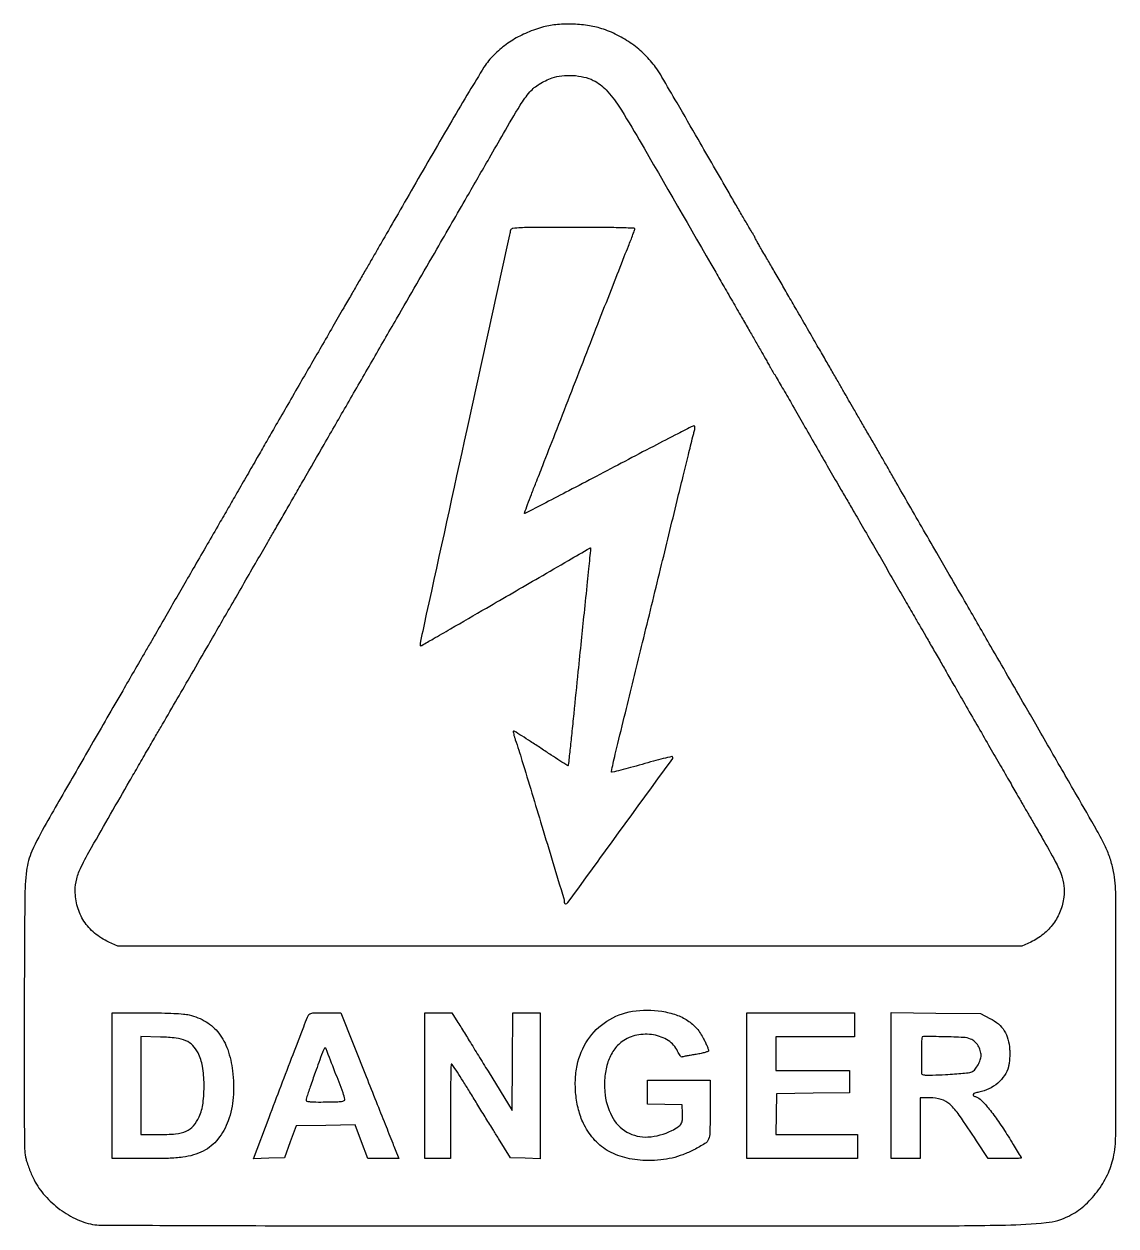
# Model space of a CAD drawing. Extents: x 160 to 841, y 125 to 875.
import ezdxf

# ---------------------------------------------------------------- set-up
doc = ezdxf.new("R2010")
doc.units = 0

msp = doc.modelspace()

# ---------------------------------------------------------------- linework, layer by layer
for points in [[(484.111967, 873.014917, 0.03369), (474.013145, 869.543895, 0.038416), (464.926151, 864.868361, 0.039449), (456.8695, 858.983592, 0.039503), (449.841096, 851.908967, 0.03872), (446.948342, 847.905896, 0.001578), (437.705678, 832.667009, 0.002748), (426.90476, 814.506384, 0.001944), (414.967784, 794, -0.000002), (402.967738, 773.199852, -0.000002), (391.966473, 754.13125, -0.000002), (382.744197, 738.146451, -0.000018), (379.197735, 732, 0.000087), (376.444895, 727.227478, 0.000031), (372.534116, 720.44375, 0.000031), (368.251889, 713.013544, 0.000037), (364.211072, 706, -0.000279), (359.452539, 697.749951, -0.000103), (352.732949, 686.120461, -0.000102), (345.391319, 673.426416, -0.000123), (338.483714, 661.495186, 0.000243), (331.433496, 649.310887, 0.00018), (323.655857, 635.8432, 0.000182), (316.325035, 623.127971, 0.000411), (310.78658, 613.495186, -0.000212), (305.538024, 604.358197, -0.000122), (299.205772, 593.351711, -0.000122), (292.838851, 582.297456, -0.000204), (287.475721, 573, 0.000061), (281.801062, 563.168983, 0.000028), (274.374053, 550.296875, 0.000027), (266.541611, 536.718654, 0.000037), (259.495524, 524.5, -0.000083), (252.76244, 512.826604, -0.000078), (245.881779, 500.90625, -0.000078), (239.775378, 490.334878, -0.00027), (235.82097, 483.5, 0.000322), (221.614577, 458.939419, 0.000127), (202.057037, 425.057391, 0.000104), (183.049057, 392.092387, 0.000727), (173.805593, 376, 0.023338), (165.041575, 358.885313, 0.077458), (161.653926, 346.738701, 0.027512), (160.563009, 329.269373, 0.000937), (160.185945, 260.5, 0.000712), (160.09513, 218.963934, 0.002467), (160.207215, 192.088022, 0.001879), (160.450997, 173.135135, 0.047681), (161.028079, 168, 0.024596), (161.718619, 165.365857, 0.010481), (162.888079, 161.9125, 0.010341), (164.291598, 158.274108, 0.01337), (165.736412, 155, 0.064833), (172.103319, 145.106132, 0.051714), (181.253924, 136.300878, 0.052025), (191.947567, 129.613272, 0.067998), (202.88649, 125.99879, 0.044918), (208.001939, 125.518755, 0.00011), (281.745561, 125.255455, 0.000606), (373.441091, 125.059217, 0.000232), (500.926391, 125, 0.000138), (720.86281, 125.060736, 0.004843), (772.306156, 125.587421, 0.019917), (797.695905, 127.106333, 0.091496), (811.803146, 131.194499, 0.064419), (821.081928, 137.450375, 0.050008), (829.382146, 146.377999, 0.049617), (835.809417, 156.863244, 0.060558), (839.533344, 167.74273, 0.051304), (840.97701, 181.272364, 0.000861), (841.132276, 256.573137, 0.000937), (841.017414, 331.43602, 0.046506), (839.594089, 346.162032, 0.030624), (837.559895, 354.111065, 0.034524), (834.630437, 361.428971, 0.016428), (829.254738, 371.688267, 0.001949), (816.497671, 394, -0.000022), (808.529003, 407.813132, -0.000015), (799.598109, 423.296875, -0.000016), (791.076529, 438.073098, -0.000033), (784.488017, 449.5, 0.000037), (763.095638, 486.601561, 0.000103), (748.026174, 512.720156, 0.000134), (737.200162, 531.463432, 0.000528), (730.516331, 543, -0.000434), (721.17603, 559.114768, -0.000449), (711.968559, 575.065185, -0.000401), (704.042022, 588.850639, -0.002444), (699.98515, 596, 0.002468), (697.93529, 599.612035, 0.000525), (694.329475, 605.878125, 0.000549), (690.134472, 613.132019, 0.000522), (685.85241, 620.5, -0.000321), (681.65152, 627.721626, -0.000383), (677.701301, 634.534375, -0.00033), (674.378705, 640.283559, -0.002508), (672.829308, 643, 0.002034), (671.264581, 645.749378, 0.000248), (667.807755, 651.759375, 0.000294), (663.692965, 658.895375, 0.000243), (659.297064, 666.5, -0.000135), (654.23541, 675.251983, -0.000075), (648.059688, 685.940625, -0.000075), (641.805941, 696.771773, -0.00012), (636.482489, 706, 0.000342), (631.639842, 714.38616, 0.000359), (626.862761, 722.632085, 0.000343), (622.729128, 729.744296, 0.001603), (620.331647, 733.832628, -0.00244), (618.67134, 736.674789, -0.00381), (617.272421, 739.139737, -0.001135), (616.080822, 741.288619, -0.12668), (616, 741.6025, 0.125001), (615.92553, 741.895723, 0.003765), (615.311249, 743.007029, 0.00725), (614.553745, 744.308858, 0.004921), (613.655317, 745.769872, -0.007581), (612.191278, 748.179317, -0.000681), (608.621443, 754.279275, -0.000886), (604.386411, 761.568192, -0.000692), (599.811257, 769.5, 0.000362), (580.563849, 802.919538, 0.001102), (567.418448, 825.590348, 0.000914), (557.939502, 841.787107, 0.016713), (554.743781, 846.831039, 0.044309), (548.317836, 854.669036, 0.039036), (540.349568, 861.622289, 0.038369), (531.24661, 867.364258, 0.039277), (521.442533, 871.59665, 0.041877), (512.67497, 873.791632, 0.030918), (502.716879, 874.78866, 0.031075), (492.787349, 874.54875, 0.044383)], [(515.138674, 839.718244, -0.091838), (523.200215, 833.734495, -0.045401), (531.028559, 823.613679, -0.010843), (543.81699, 802.563942, -0.000381), (591.473855, 720, 0.00002), (596.69022, 710.947734, 0.000014), (602.61079, 700.675, 0.000014), (608.314038, 690.780582, 0.000028), (612.799706, 683, -0.000487), (616.623812, 676.352822, -0.000566), (620.246471, 670.025, -0.000502), (623.300672, 664.66358, -0.003404), (624.790576, 662, 0.003118), (625.793987, 660.203738, 0.003751), (626.760438, 658.528125, 0.003213), (627.593718, 657.1288, 0.025069), (628.018065, 656.5, -0.029665), (628.557773, 655.684193, -0.000137), (633.682286, 646.834375, -0.000648), (639.492685, 636.763654, -0.000409), (646.246727, 625, 0.000335), (653.559128, 612.259452, 0.00031), (661.076984, 599.2, 0.000309), (667.782195, 587.585528, 0.001042), (672.188806, 580, -0.000705), (676.505366, 572.581009, -0.000233), (682.819792, 561.68125, -0.000232), (689.808374, 549.59185, -0.000264), (696.493999, 538, 0.000098), (703.047724, 526.628126, 0.000096), (709.639788, 515.2, 0.000095), (715.420332, 505.187586, 0.000369), (719.000323, 499, -0.000354), (722.256806, 493.371956, -0.000146), (726.664052, 485.7375, -0.000144), (731.388811, 477.542066, -0.000185), (735.730286, 470, 0.000226), (740.743973, 461.291797, 0.000085), (747.7608, 449.121875, 0.000084), (755.398598, 435.885329, 0.000103), (762.551414, 423.5, -0.000111), (769.134963, 412.099966, -0.000152), (775.050767, 401.84375, -0.000097), (780.020235, 393.218274, -0.001818), (781.572502, 390.5, 0.001959), (783.018636, 387.969233, 0.000188), (786.562612, 381.828555, 0.00024), (790.793937, 374.511374, 0.000189), (795.379546, 366.597208, -0.007717), (803.315497, 352.412701, -0.036826), (807.107426, 343.945177, -0.06136), (808.637665, 337.254781, -0.054875), (808.585261, 330.128307, -0.064392), (806.409596, 321.448574, -0.065025), (802.10189, 313.639152, -0.063967), (795.859206, 307.093362, -0.058982), (788, 302.127554), (782.5, 299.5), (500.5, 299.5), (218.5, 299.5), (212.954369, 302.101113, -0.063557), (204.074683, 307.736689, -0.075253), (197.465565, 315.149905, -0.076327), (193.411589, 324.09457, -0.067925), (192.010824, 334.215053, -0.063445), (192.93218, 341.557742, -0.052417), (195.685201, 348.954968, -0.014688), (202.230932, 361.215186, -0.000668), (225.929776, 402.5, -0.000215), (231.533526, 412.222255, -0.000187), (237.419738, 422.415625, -0.000188), (242.758424, 431.644866, -0.00055), (246.447095, 438, 0.000331), (255.685688, 453.900928, 0.000363), (264.620746, 469.328659, 0.00029), (275.051771, 487.393786, 0.000118), (289.232918, 512, -0.000097), (297.487791, 526.324713, -0.000111), (305.381418, 540.009375, -0.0001), (312.082221, 551.614782, -0.000638), (315.491855, 557.5, 0.00062), (318.582652, 562.834453, 0.000166), (323.480674, 571.31875, 0.000169), (329.038548, 580.960942, 0.000174), (334.528265, 590.5, -0.000165), (347.252396, 612.610649, -0.000111), (361.825421, 637.901815, -0.000106), (377.222398, 664.596165, -0.00011), (392.467004, 691, 0.000048), (417.565661, 734.458718, 0.000111), (436.361679, 767.028156, 0.000137), (450.343828, 791.283956, 0.000516), (459.088612, 806.5, -0.006501), (469.561686, 824.228629, -0.04316), (475.63224, 832.504827, -0.077247), (481.464513, 837.39228, -0.048628), (489.5, 841.235466, -0.060662), (495.437023, 842.611572, -0.041447), (502.366807, 842.776106, -0.04127), (509.271893, 841.791755, -0.057883)], [(463.602927, 746.25, 0.019839), (462.86884, 743.438166, 0.000005), (436.23556, 621.878265, 0.000034), (410.994991, 506.632047, 0.003084), (407.407732, 489.75, 0.015883), (407.225142, 488.695438, 0.02736), (407.149536, 487.807813, 0.027376), (407.16572, 487.146656, 0.391199), (407.324478, 487, 0.129614), (408.172495, 487.223586, 0.000771), (415.254278, 491.251335, 0.001757), (426.074061, 497.477666, 0.000243), (448.5, 510.502553, -0.000098), (481.305624, 529.568678, -0.00049), (499.683735, 540.220885, -0.000043), (512.963018, 547.898828, -0.13179), (513.340187, 548, -0.441301), (513.437905, 547.892896, -0.000152), (512.872538, 541.757812, -0.001935), (512.211541, 534.898423, -0.001158), (511.375425, 526.75, 0.000217), (509.346586, 507.337453, 0.000311), (507.566029, 490.124472, 0.000263), (505.597007, 470.873662, 0.000105), (502.919032, 444.5, -0.00062), (501.658044, 432.207423, -0.001018), (500.556429, 421.804375, -0.00008), (499.547346, 412.47095, -0.136207), (499.429406, 412.174467, -0.390381), (499.192429, 412.132061, -0.000406), (494.354448, 415.220185, -0.003171), (488.914492, 418.747578, -0.001905), (482.5, 423, 0.003113), (476.069065, 427.240994, 0.005137), (470.576939, 430.734231, 0.00108), (465.75265, 433.719097, 0.347366), (465.337019, 433.670353, 0.243213), (465.213646, 433.282852, 0.011674), (465.48136, 431.907683, 0.016887), (465.90706, 430.236245, 0.01114), (466.503435, 428.34482, -0.008161), (470.644917, 415.477841, -0.000438), (483.070637, 374.467998, -0.000059), (496.724225, 329.243797, -0.073404), (497, 327.375438, 0.06179), (497.065244, 326.849503, 0.08018), (497.2572, 326.404035, 0.097789), (497.541643, 326.105864, 0.154717), (497.875574, 326, 0.239938), (499.333506, 326.742366, 0.000111), (531.956495, 371.614792, 0.000091), (564.653179, 416.626727, 0.368841), (564.563019, 417.770314, 0.263263), (564.146205, 417.88592, 0.000872), (558.791146, 416.541146, 0.004355), (552.695106, 414.94236, 0.002676), (545.541667, 412.958333, -0.002548), (538.389715, 410.972749, -0.004152), (532.298468, 409.36924, -0.000793), (526.939417, 408.015013, -0.263702), (526.541694, 408.124972, -0.254434), (526.424108, 408.52322, -0.000888), (527.513029, 413.558712, -0.004353), (528.8166, 419.295038, -0.00268), (530.445921, 426.025252, 0.000684), (535.818201, 447.835409, 0.000119), (545.902488, 489.06022, 0.000136), (557.094272, 534.913681, 0.00017), (567.461063, 577.5, -0.000358), (571.165769, 592.693886, -0.000524), (574.449046, 606.056937, -0.000246), (577.263064, 617.434406, -0.009614), (577.937932, 619.949147, 0.01625), (578.283135, 621.307193, 0.023161), (578.493771, 622.533475, 0.020453), (578.576381, 623.527761, 0.209849), (578.429958, 623.903376, 0.322887), (577.40834, 624.06904, 0.001702), (567.860202, 619.251497, 0.003179), (552.593747, 611.360879, 0.000334), (517, 592.645922, -0.000663), (499.916881, 583.678109, -0.001102), (485.490233, 576.16969, -0.000052), (472.472502, 569.432703, -0.315409), (472.22207, 569.466362, -0.304467), (472.163378, 569.711471, -0.000312), (474.207043, 575.195844, -0.002685), (476.542549, 581.350426, -0.001626), (479.369707, 588.611263, 0.000554), (483.608536, 599.428957, 0.000102), (491.415369, 619.429559, 0.000109), (500.539933, 642.835228, 0.000099), (509.948824, 667, -0.000198), (519.104878, 690.501697, -0.000262), (527.460983, 711.891896, -0.000186), (534.483806, 729.821652, -0.0026), (537.051187, 736.270283, 0.003245), (538.564275, 740.085083, 0.004771), (539.840036, 743.458337, 0.002331), (540.881302, 746.334368, 0.085887), (541, 747.020283, 0.405519), (540.555759, 747.477952, 0.001072), (530.942933, 747.743627, 0.004546), (518.957212, 747.940149, 0.001826), (502.567388, 748, 0.000891), (479.073034, 747.958118, 0.01033), (469.870637, 747.735157, 0.019435), (464.869885, 747.315375, 0.296546)], [(263.147448, 256.6395, -0.078702), (273.611076, 252.359807, -0.091961), (281.607673, 245.221731, -0.082575), (287.098478, 235.023057, -0.050911), (290.177663, 221.714716, -0.050618), (290.582217, 205.196885, -0.06875), (287.419428, 190.640046, -0.079847), (281.006158, 179.190406, -0.10883), (271.864522, 171.736541, -0.043616), (265.746568, 169.292521, -0.040983), (259.168591, 167.883849, -0.025906), (250.185095, 167.188555, -0.006361), (235.36351, 167), (215, 167), (215, 212.5), (215, 258), (236.25, 257.984379, -0.004135), (245.917242, 257.897325, -0.008171), (253.587751, 257.639371, -0.009621), (259.476069, 257.231246, -0.035696)], [(373.468907, 218.25, -0.000017), (379.695588, 202.605008, -0.000023), (385.313017, 188.4875, -0.000015), (390.030291, 176.629575, -0.000263), (391.571147, 172.75), (393.851382, 167), (384.175691, 167.004663), (374.5, 167.009327), (370.59434, 177.526156), (366.68868, 188.042986), (348.247213, 187.771493), (329.805747, 187.5), (326.147826, 177.5), (322.489905, 167.5), (312.83313, 167.214852), (303.176354, 166.929703), (312.964059, 192.714852, -0.000277), (320.466836, 212.447558, -0.000282), (327.942085, 232.041877, -0.000184), (334.542126, 249.29375, -0.002806), (336.861728, 255.25, -0.078558), (337.819787, 256.871084, -0.159813), (339.057208, 257.652551, -0.057745), (341.310385, 257.949355, -0.003903), (347.7987, 258), (357.646902, 258)], [(430.725745, 251.985889, -0.001879), (432.998169, 248.334482, -0.000246), (437.797563, 240.549097, -0.000286), (443.480198, 231.308956, -0.000239), (449.5, 221.497476), (464.5, 197.023173), (464.764452, 227.511586), (465.028904, 258), (473.514452, 258), (482, 258), (482, 212.462474), (482, 166.924948), (472.75, 167.212474), (463.5, 167.5), (456, 179.597107, -0.000502), (452.387468, 185.437017, -0.000221), (447.61875, 193.170962, -0.000219), (442.568591, 201.377494, -0.000294), (438, 208.818547, 0.00291), (433.920544, 215.385615, 0.004702), (430.364063, 220.920997, 0.001065), (427.204607, 225.715924, 0.241536), (426.75, 225.97144, 0.417166), (426.443692, 225.684725, 0.000637), (426.220312, 217.325986, 0.003978), (426.053891, 207.809788, 0.002382), (426, 196.5), (426, 167), (418, 167), (410, 167), (410, 212.5), (410, 258), (418.475745, 258), (426.95149, 258)], [(557.993979, 258.931317, -0.042949), (566.821171, 256.708535, -0.062816), (574.00073, 253.169359, -0.068138), (579.65243, 248.217182, -0.063032), (583.940321, 241.803515, -0.007265), (585.1122, 239.370606, -0.009683), (586.101219, 237.12577, -0.00728), (586.860344, 235.231024, -0.091883), (587, 234.477476, -0.299429), (586.627502, 233.91123, -0.024833), (584.895279, 233.264333, -0.024754), (582.461116, 232.621336, -0.012205), (579.31433, 232.034566, 0.002417), (576.292813, 231.532145, 0.003293), (573.573679, 231.04803, 0.002178), (571.296761, 230.616888, 0.037364), (570.56433, 230.417185, -0.273684), (570.037178, 230.520427, -0.041904), (569.270254, 231.32838, -0.037023), (568.438285, 232.540352, -0.024009), (567.653556, 234.049302, 0.143405), (561.936595, 240.614871, 0.100121), (552.72601, 244.186618, 0.093634), (542.285124, 244.01571, 0.106354), (533.139985, 239.986445, 0.087212), (527.96559, 234.649131, 0.066225), (524.313959, 227.346097, 0.058894), (522.391972, 218.491794, 0.045138), (522.333646, 208.581205, 0.09771), (526.653154, 193.510433, 0.144535), (536.073689, 183.618928, 0.146912), (549.230326, 180.525054, 0.102105), (564.062814, 184.538912, 0.025536), (568.028587, 186.803506, 0.109344), (569.937874, 188.721732, 0.121393), (570.755202, 191.158394, 0.034813), (570.805075, 195.168824), (570.5, 200.5), (559.75, 200.783832), (549, 201.067663), (549, 208.533832), (549, 216), (568.5, 216), (588, 216), (588, 197.360243, -0.00421), (587.880386, 183.15336, -0.092566), (587.053939, 179.106388, -0.159474), (584.790739, 176.432116, -0.018791), (577.913417, 172.543591, -0.02792), (571.037617, 169.463191, -0.033374), (564.254321, 167.374934, -0.03305), (557.19744, 166.193726, -0.026485), (549.5, 165.833127, -0.051477), (536.173501, 167.291603, -0.073745), (525.063552, 171.461927, -0.079054), (516.19835, 178.400624, -0.070089), (509.489807, 188.020114, -0.049386), (506.256351, 196.34849, -0.038582), (504.380036, 205.872664, -0.03792), (503.968377, 215.766124, -0.042869), (505.105084, 225.200779, -0.094597), (511.730697, 241.127708, -0.105442), (523.568764, 252.787978, -0.101356), (539.543418, 258.905097, -0.081308)], [(762.540566, 254.484681, -0.056294), (767.773181, 251.015701, -0.077185), (771.487247, 246.771106, -0.075626), (773.788889, 241.530164, -0.051646), (774.824653, 235.09743, -0.017691), (774.884775, 232.244006, -0.014009), (774.75421, 229.161175, -0.014237), (774.471079, 226.305233, -0.03395), (774.05788, 224.214948, -0.08258), (771.604251, 218.833994, -0.067411), (767.391648, 214.100363, -0.064948), (761.900049, 210.5084, -0.066116), (755.703487, 208.472197, 0.027291), (753.16137, 207.850062, 0.18701), (752.165464, 207.070201, 0.403784), (752.354421, 206.266127, 0.066379), (753.945411, 205.517326, -0.1266), (757.131378, 203.523476, -0.01948), (762.100086, 197.867386, -0.019534), (767.8045, 190.249977, -0.012459), (773.859607, 180.98357, -0.001306), (776.980385, 175.907894, -0.002105), (779.60876, 171.566971, -0.000339), (781.916355, 167.713439, -0.13554), (782, 167.410545, -0.400734), (781.840764, 167.243771, -0.001564), (778.985605, 167.120598, -0.006247), (775.673055, 167.029507, -0.003749), (771.738229, 167), (761.476458, 167), (754.182036, 178.131833, 0.006789), (743.354248, 194.176353, 0.054488), (737.514012, 200.887821, 0.113276), (732.166833, 203.951116, 0.073796), (725.098871, 205), (719, 205), (719, 186), (719, 167), (710, 167), (701, 167), (701, 212.582406), (701, 258.164811), (728.823874, 257.832406), (756.647748, 257.5)], [(233, 212.602827), (233, 182), (243.75, 182.005577, 0.021511), (254.655997, 182.480658, 0.080021), (261.302261, 184.151205, 0.114875), (265.778145, 187.446955, 0.071399), (269.28486, 192.981109, 0.07394), (271.734712, 201.676343, 0.035808), (272.376388, 213.240966, 0.035795), (271.369892, 224.685945, 0.080012), (268.638941, 232.95566, 0.071665), (265.277427, 237.647093, 0.101835), (261.063992, 240.548332, 0.071789), (254.957047, 242.151411, 0.020999), (245.25, 242.845514), (233, 243.205654)], [(719.976812, 242.25, 0.006364), (719.916273, 238.920343, 0.000565), (719.88001, 230.530068, 0.000262), (719.856283, 221.637521, 0.017456), (719.906167, 220.115505, 0.337866), (720.527814, 219.405753, 0.038962), (722.770453, 219.130917, 0.020269), (726.782746, 219.116775, 0.003121), (734.744815, 219.461342, 0.005514), (740.524844, 219.811571, 0.007673), (745.689644, 220.261485, 0.00501), (749.995598, 220.746899, 0.092543), (751.298325, 221.159659, 0.099319), (753.235039, 222.756096, 0.042894), (755.124906, 225.532254, 0.042824), (756.537042, 228.641173, 0.085061), (756.996262, 231.29966, 0.074554), (756.525653, 234.467097, 0.067517), (755.141604, 237.475733, 0.068825), (753.038262, 239.955641, 0.083736), (750.465701, 241.578778, 0.086759), (746.009784, 242.587822, 0.0069), (733.875485, 243.022549, 0.002986), (720.996909, 243.229133, 0.408123)], [(346.200235, 233.25, 0.001185), (341.714603, 220.765349, 0.003096), (338.568124, 211.766523, 0.001524), (336.224162, 204.858637, 0.081197), (336, 203.487382, 0.350612), (336.506403, 202.853987, 0.032492), (338.628008, 202.518227, 0.021253), (342.163365, 202.343104, 0.004662), (348.25, 202.357272, 0.003805), (354.961425, 202.486557, 0.027429), (358.184444, 202.750516, 0.071477), (359.797706, 203.213143, 0.349051), (360.204513, 204, 0.041421), (359.051363, 208.05143, 0.001976), (354.025121, 221.242839, 0.000409), (348.485312, 235.576235, 0.309656), (347.866672, 236, 0.231696), (347.5489, 235.844394, 0.028828), (347.10036, 235.192187, 0.029198), (346.630397, 234.303455, 0.020189)]]:
    msp.add_lwpolyline(points, format="xyb", close=True)
msp.add_lwpolyline([(678, 250.5), (678, 243), (653.5, 243), (629, 243), (629, 232.5), (629, 222), (652, 222), (675, 222), (675, 215.018774), (675, 208.037549), (652.25, 207.768774), (629.5, 207.5), (629.220123, 194.75), (628.940246, 182), (654.470123, 182), (680, 182), (680, 174.5), (680, 167), (645.5, 167), (611, 167), (611, 212.5), (611, 258), (644.5, 258), (678, 258)], close=True)

doc.saveas('drawing.dxf')
